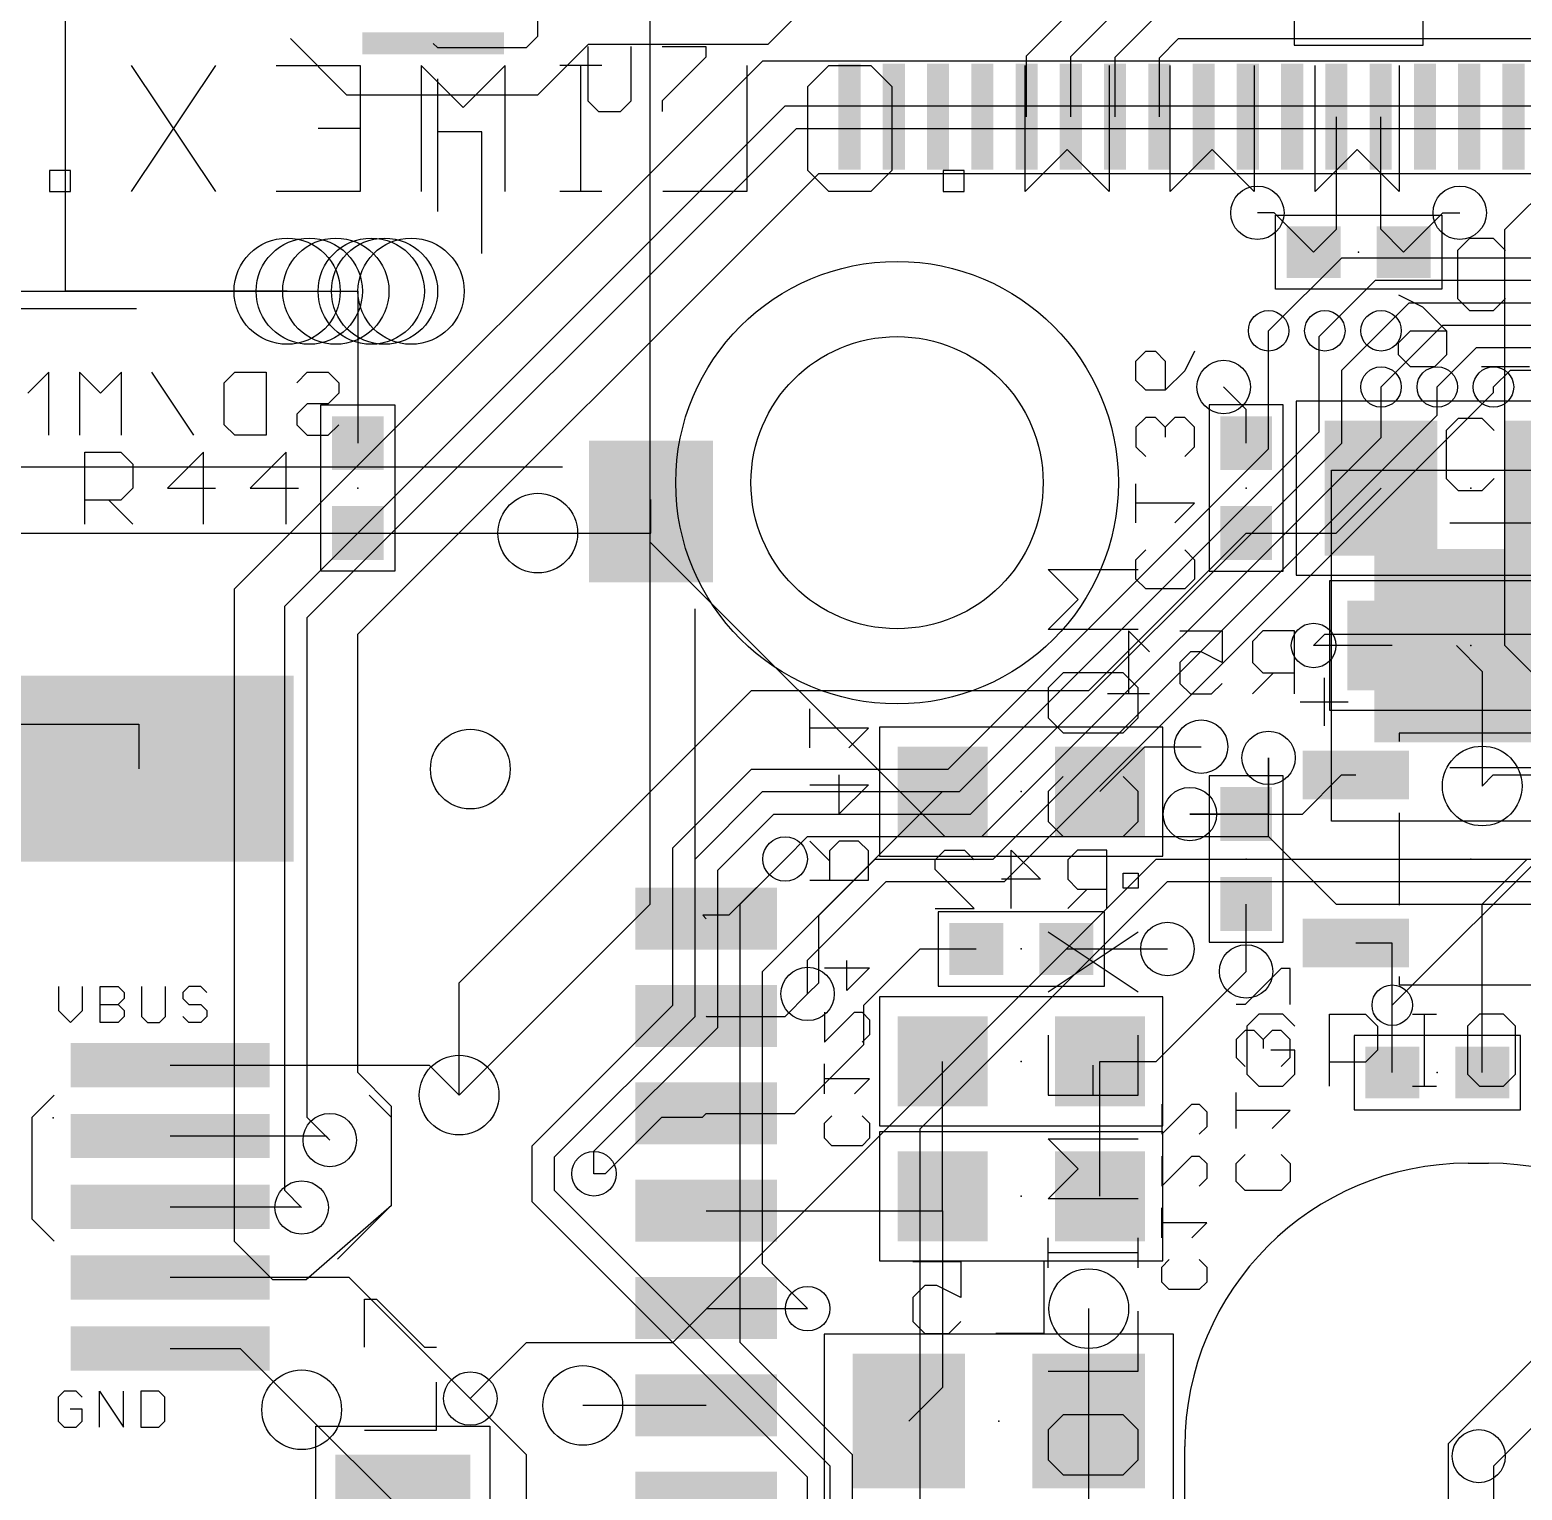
# Model space of a CAD drawing. Extents: x -61 to 136, y 23 to 123.
# Drawn here: x 36.93 to 53.79, y 47.73 to 64.23 of the extents above; entities that cross this region are included whole.
import ezdxf

# ---------------------------------------------------------------- set-up
doc = ezdxf.new("R2010")
doc.units = 0
for name, color, linetype in [('1', 14, 'CONTINUOUS'), ('13', 94, 'CONTINUOUS'), ('14', 94, 'CONTINUOUS'), ('16', 134, 'CONTINUOUS'), ('17', 94, 'CONTINUOUS'), ('18', 94, 'CONTINUOUS'), ('20', 251, 'CONTINUOUS'), ('21', 251, 'CONTINUOUS'), ('22', 54, 'CONTINUOUS'), ('23', 251, 'CONTINUOUS'), ('24', 54, 'CONTINUOUS'), ('25', 251, 'CONTINUOUS'), ('26', 54, 'CONTINUOUS'), ('3', 214, 'CONTINUOUS'), ('39', 14, 'CONTINUOUS'), ('40', 134, 'CONTINUOUS'), ('41', 14, 'CONTINUOUS'), ('42', 134, 'CONTINUOUS')]:
    doc.layers.add(name, color=color, linetype=linetype)

# ---------------------------------------------------------------- blocks, each defined once
blk = doc.blocks.new('RECT')
blk.add_solid([(-0.5, -0.5), (0.5, -0.5), (-0.5, 0.5), (0.5, 0.5)])
blk = doc.blocks.new('ROUNDP')
blk.add_circle((0, 0), 0.5)
blk = doc.blocks.new('ROUNDV')
blk.add_circle((0, 0), 0.5)

msp = doc.modelspace()

# ---------------------------------------------------------------- linework, layer by layer
at = {"layer": '1'}
for p, q in [((37.338, 61.28), (37.338, 75.88)), ((48.193, 63.941), (49.149, 64.897)), ((42.672, 64.1604), (42.672, 64.5922)), ((48.693, 63.933), (49.403, 64.643)), ((49.193, 63.925), (49.657, 64.389)), ((41.491, 64.08), (41.5376, 64.0334)), ((42.545, 64.0334), (42.672, 64.1604)), ((49.693, 63.917), (49.911, 64.135)), ((49.911, 64.135), (58.293, 64.135)), ((41.5376, 64.0334), (42.545, 64.0334)), ((48.193, 63.252), (48.193, 63.941)), ((48.693, 63.252), (48.693, 63.933)), ((49.193, 63.252), (49.193, 63.925)), ((49.693, 63.252), (49.693, 63.917)), ((51.693, 61.98), (51.693, 63.252)), ((52.193, 61.98), (52.193, 63.252)), ((50.9905, 62.1665), (50.8, 62.1665)), ((51.435, 61.722), (50.9905, 62.1665)), ((52.451, 61.722), (52.8955, 62.1665)), ((52.8955, 62.1665), (53.086, 62.1665)), ((51.435, 61.722), (51.693, 61.98)), ((52.451, 61.722), (52.193, 61.98)), ((33.991, 61.28), (37.338, 61.28)), ((39.841, 61.28), (37.338, 61.28)), ((39.841, 61.28), (40.64, 61.28)), ((40.64, 61.28), (40.64, 59.563)), ((50.927, 59.4995), (50.927, 60.833)), ((51.4985, 60.7695), (51.562, 60.833)), ((51.4985, 59.69), (51.4985, 60.7695)), ((51.7525, 60.3885), (52.197, 60.833)), ((51.7525, 59.563), (51.7525, 60.3885)), ((52.197, 59.6265), (52.197, 60.198)), ((52.832, 59.8805), (52.832, 60.198)), ((53.467, 60.1345), (53.467, 60.198)), ((47.9425, 54.61), (53.467, 60.1345)), ((47.8155, 54.864), (52.832, 59.8805)), ((47.4345, 55.626), (51.4985, 59.69)), ((47.5615, 55.372), (51.7525, 59.563)), ((47.6885, 55.118), (52.197, 59.6265)), ((47.3075, 55.88), (50.927, 59.4995)), ((36.322, 58.547), (40.64, 58.547)), ((40.64, 58.547), (42.672, 58.547)), ((53.0479, 57.277), (53.34, 56.9849)), ((53.34, 56.9849), (53.34, 55.6895)), ((33.914, 56.388), (38.164, 56.388)), ((38.164, 56.388), (38.164, 55.885)), ((44.196, 54.991), (45.085, 55.88)), ((45.085, 55.88), (47.3075, 55.88)), ((44.45, 54.864), (45.212, 55.626)), ((45.212, 55.626), (47.4345, 55.626)), ((52.324, 53.213), (54.61, 55.499)), ((44.704, 54.737), (45.339, 55.372)), ((45.339, 55.372), (47.5615, 55.372)), ((44.196, 53.213), (44.196, 54.991)), ((45.466, 54.864), (45.72, 55.118)), ((45.72, 55.118), (47.6885, 55.118)), ((44.45, 53.086), (44.45, 54.864)), ((44.958, 54.356), (45.466, 54.864)), ((45.212, 53.594), (46.482, 54.864)), ((46.482, 54.864), (47.8155, 54.864)), ((44.704, 52.959), (44.704, 54.737)), ((45.72, 53.721), (46.609, 54.61)), ((46.609, 54.61), (47.9425, 54.61)), ((44.958, 49.403), (44.958, 54.356)), ((45.72, 53.34), (45.72, 53.721)), ((45.212, 50.292), (45.212, 53.594)), ((42.6085, 51.6255), (44.196, 53.213)), ((42.8625, 51.4985), (44.45, 53.086)), ((43.307, 51.562), (44.704, 52.959)), ((38.52, 52.535), (40.894, 52.535)), ((40.894, 52.535), (41.445, 52.535)), ((41.445, 52.535), (41.783, 52.197)), ((38.52, 51.735), (40.2765, 51.735)), ((40.2765, 51.735), (40.3225, 51.689)), ((42.6085, 50.9905), (42.6085, 51.6255)), ((42.8625, 51.1175), (42.8625, 51.4985)), ((43.307, 51.308), (43.307, 51.562)), ((45.974, 48.006), (42.8625, 51.1175)), ((38.52, 50.935), (39.997, 50.935)), ((39.997, 50.935), (40.005, 50.927)), ((45.72, 47.879), (42.6085, 50.9905)), ((45.72, 49.784), (45.212, 50.292)), ((40.543, 50.135), (38.52, 50.135)), ((41.91, 48.768), (40.543, 50.135)), ((46.228, 48.133), (44.958, 49.403)), ((38.52, 49.335), (39.311, 49.335)), ((39.311, 49.335), (40.005, 48.641)), ((42.545, 48.133), (41.91, 48.768)), ((40.005, 48.641), (41.148, 47.498)), ((42.545, 47.117), (42.545, 48.133)), ((46.228, 47.244), (46.228, 48.133)), ((45.72, 45.847), (45.72, 47.879)), ((45.974, 46.355), (45.974, 48.006))]:
    msp.add_line(p, q, dxfattribs=at)
at = {"layer": '13'}
for p, q in [((43.942, 54.356), (43.942, 74.041)), ((41.783, 52.197), (43.942, 54.356))]:
    msp.add_line(p, q, dxfattribs=at)
at = {"layer": '14'}
for p, q in [((43.942, 58.4454), (43.942, 77.343)), ((53.594, 61.976), (54.61, 62.992)), ((53.594, 57.277), (53.594, 61.976)), ((47.2694, 55.118), (43.942, 58.4454)), ((57.023, 53.848), (53.594, 57.277)), ((50.927, 55.499), (50.927, 56.007)), ((50.927, 55.372), (50.927, 55.499)), ((50.927, 55.372), (50.038, 55.372)), ((50.927, 55.118), (50.927, 55.372)), ((47.2694, 55.118), (50.927, 55.118)), ((50.927, 55.118), (51.689, 54.356)), ((51.689, 54.356), (54.991, 54.356)), ((52.959, 48.26), (58.547, 53.848)), ((58.293, 52.832), (53.467, 48.006)), ((52.959, 28.067), (52.959, 48.26)), ((53.467, 48.006), (53.467, 28.067))]:
    msp.add_line(p, q, dxfattribs=at)
at = {"layer": '16'}
for p, q in [((39.8145, 57.7215), (45.466, 63.373)), ((45.466, 63.373), (54.483, 63.373)), ((40.0685, 57.5945), (45.593, 63.119)), ((45.593, 63.119), (54.61, 63.119)), ((50.927, 60.833), (51.7525, 61.6585)), ((51.7525, 61.6585), (54.6735, 61.6585)), ((51.562, 60.833), (52.1335, 61.4045)), ((52.1335, 61.4045), (54.8005, 61.4045)), ((33.991, 61.28), (39.841, 61.28)), ((52.197, 60.833), (52.5145, 61.1505)), ((52.5145, 61.1505), (54.9275, 61.1505)), ((52.197, 60.198), (52.8955, 60.8965)), ((52.8955, 60.8965), (55.0545, 60.8965)), ((52.832, 60.198), (53.2765, 60.6425)), ((53.2765, 60.6425), (55.1815, 60.6425)), ((53.467, 60.198), (53.6575, 60.3885)), ((53.6575, 60.3885), (55.3085, 60.3885)), ((50.673, 59.944), (50.419, 60.198)), ((50.673, 59.563), (50.673, 59.944)), ((51.689, 58.547), (52.197, 59.055)), ((43.95, 58.7905), (43.95, 58.928)), ((43.95, 58.547), (43.95, 58.7905)), ((42.672, 58.547), (43.95, 58.547)), ((48.895, 56.769), (50.673, 58.547)), ((50.673, 58.547), (51.689, 58.547)), ((39.8145, 51.1175), (39.8145, 57.7215)), ((40.0685, 51.943), (40.0685, 57.5945)), ((52.324, 57.277), (51.435, 57.277)), ((41.783, 53.467), (45.085, 56.769)), ((45.085, 56.769), (48.895, 56.769)), ((49.022, 55.626), (49.53, 56.134)), ((49.53, 56.134), (50.165, 56.134)), ((50.927, 56.007), (50.927, 55.372)), ((51.308, 55.372), (51.75, 55.814)), ((51.75, 55.814), (51.9129, 55.814)), ((53.34, 55.6895), (53.4645, 55.814)), ((53.4645, 55.814), (54.102, 55.814)), ((45.847, 54.229), (47.244, 55.626)), ((50.038, 55.372), (50.673, 55.372)), ((50.673, 55.372), (51.308, 55.372)), ((50.673, 55.372), (50.927, 55.372)), ((45.466, 54.864), (44.831, 54.229)), ((53.34, 54.356), (53.848, 54.864)), ((50.673, 53.594), (50.673, 54.356)), ((53.34, 52.451), (53.34, 54.356)), ((44.831, 54.229), (44.5365, 54.229)), ((44.5365, 54.229), (44.575, 54.1905)), ((45.847, 53.467), (45.847, 54.229)), ((46.355, 53.213), (46.99, 53.848)), ((46.99, 53.848), (47.625, 53.848)), ((48.641, 53.848), (49.784, 53.848)), ((52.324, 53.914), (51.9129, 53.914)), ((52.324, 53.213), (52.324, 53.914)), ((41.783, 52.197), (41.783, 53.467)), ((45.72, 53.34), (45.847, 53.467)), ((49.657, 52.578), (50.673, 53.594)), ((45.466, 53.086), (45.72, 53.34)), ((46.355, 52.7685), (46.355, 53.213)), ((52.324, 52.451), (52.324, 53.213)), ((44.575, 53.0905), (44.5795, 53.086)), ((44.5795, 53.086), (45.466, 53.086)), ((45.577, 51.9905), (46.355, 52.7685)), ((47.244, 51.054), (47.244, 52.578)), ((49.022, 51.054), (49.022, 52.578)), ((49.022, 52.578), (49.657, 52.578)), ((40.3225, 51.689), (40.0685, 51.943)), ((44.069, 51.943), (43.434, 51.308)), ((44.5275, 51.943), (44.069, 51.943)), ((44.575, 51.9905), (44.5275, 51.943)), ((44.575, 51.9905), (45.577, 51.9905)), ((43.434, 51.308), (43.307, 51.308)), ((40.005, 50.927), (39.8145, 51.1175)), ((47.244, 50.8905), (47.244, 51.054)), ((44.575, 50.8905), (47.244, 50.8905)), ((47.244, 50.8905), (47.244, 48.895)), ((44.575, 49.7905), (44.5815, 49.784)), ((44.5815, 49.784), (45.72, 49.784)), ((48.895, 48.514), (48.895, 49.784)), ((47.244, 48.895), (46.863, 48.514)), ((44.575, 48.6905), (43.18, 48.6905)), ((48.895, 46.736), (48.895, 48.514))]:
    msp.add_line(p, q, dxfattribs=at)
at = {"layer": '20'}
for p, q in [((53.18, 51.427), (53.41, 51.427)), ((49.98, 43.307), (49.98, 48.227))]:
    msp.add_line(p, q, dxfattribs=at)
for centre, radius in [((46.73, 59.117), 1.65), ((53.3, 48.117), 0.3)]:
    msp.add_circle(centre, radius, dxfattribs=at)
for centre, start, end in [((53.18, 48.227), 90, 180), ((53.41, 48.227), 0, 90)]:
    msp.add_arc(centre, 3.2, start, end, dxfattribs=at)
at = {"layer": '21'}
for p, q in [((41.541, 63.68), (41.541, 63.08)), ((41.541, 63.08), (41.541, 62.18)), ((42.041, 63.08), (41.541, 63.08)), ((42.041, 61.705), (42.041, 63.08)), ((38.141, 61.08), (35.991, 61.08)), ((56.247, 58.66), (52.973, 58.66)), ((56.247, 55.894), (52.973, 55.894)), ((37.2598, 53.4245), (37.2598, 53.1534)), ((37.531, 53.1534), (37.531, 53.4245)), ((37.7276, 53.0178), (37.7276, 53.4245)), ((37.7276, 53.4245), (37.9309, 53.4245)), ((37.9309, 53.4245), (37.9987, 53.3568)), ((37.9987, 53.289), (37.9309, 53.2212)), ((37.9987, 53.3568), (37.9987, 53.289)), ((38.1953, 53.4245), (38.1953, 53.0856)), ((38.4665, 53.0856), (38.4665, 53.4245)), ((38.7309, 53.4245), (38.6631, 53.3568)), ((38.6631, 53.3568), (38.6631, 53.289)), ((38.6631, 53.289), (38.7309, 53.2212)), ((38.8665, 53.4245), (38.7309, 53.4245)), ((38.9342, 53.3568), (38.8665, 53.4245)), ((37.2598, 53.1534), (37.3954, 53.0178)), ((37.3954, 53.0178), (37.531, 53.1534)), ((37.7276, 53.2212), (37.9309, 53.2212)), ((37.9309, 53.2212), (37.9987, 53.1534)), ((37.9987, 53.1534), (37.9987, 53.0856)), ((38.7309, 53.2212), (38.8665, 53.2212)), ((38.8665, 53.2212), (38.9342, 53.1534)), ((38.9342, 53.1534), (38.9342, 53.0856)), ((37.9309, 53.0178), (37.7276, 53.0178)), ((37.9987, 53.0856), (37.9309, 53.0178)), ((38.1953, 53.0856), (38.2631, 53.0178)), ((38.2631, 53.0178), (38.3987, 53.0178)), ((38.3987, 53.0178), (38.4665, 53.0856)), ((38.7309, 53.0178), (38.6631, 53.0856)), ((38.8665, 53.0178), (38.7309, 53.0178)), ((38.9342, 53.0856), (38.8665, 53.0178)), ((37.3213, 48.8525), (37.2535, 48.7848)), ((37.2535, 48.7848), (37.2535, 48.5136)), ((37.4569, 48.8525), (37.3213, 48.8525)), ((37.5247, 48.7848), (37.4569, 48.8525)), ((37.7213, 48.4458), (37.7213, 48.8525)), ((37.7213, 48.8525), (37.9924, 48.4458)), ((37.9924, 48.4458), (37.9924, 48.8525)), ((38.189, 48.8525), (38.189, 48.4458)), ((38.3924, 48.8525), (38.189, 48.8525)), ((38.4602, 48.7848), (38.3924, 48.8525)), ((38.4602, 48.5136), (38.4602, 48.7848)), ((37.5247, 48.6492), (37.3891, 48.6492)), ((37.5247, 48.5136), (37.5247, 48.6492)), ((37.2535, 48.5136), (37.3213, 48.4458)), ((37.3213, 48.4458), (37.4569, 48.4458)), ((37.4569, 48.4458), (37.5247, 48.5136)), ((38.189, 48.4458), (38.3924, 48.4458)), ((38.3924, 48.4458), (38.4602, 48.5136))]:
    msp.add_line(p, q, dxfattribs=at)
at = {"layer": '22'}
for p, q in [((42.95, 59.2905), (35.75, 59.2905)), ((44.45, 54.7905), (44.45, 57.6905)), ((54.0234, 56.2864), (52.4026, 56.2864)), ((52.4026, 56.2864), (52.4026, 56.1916)), ((52.4026, 55.3864), (52.4026, 54.3416)), ((52.4026, 53.5364), (52.4026, 53.4416)), ((52.4026, 53.4416), (54.0234, 53.4416))]:
    msp.add_line(p, q, dxfattribs=at)
at = {"layer": '23'}
for p in [(51.943, 61.722), (40.64, 59.055)]:
    msp.add_point(p, dxfattribs=at)
at = {"layer": '24'}
for p in [(50.673, 59.055), (53.213, 59.055), (53.213, 57.277), (48.133, 55.626), (50.673, 54.864), (53.213, 54.864), (48.133, 53.848), (48.133, 52.578), (52.832, 52.451), (37.2, 51.9405), (48.133, 51.054), (47.879, 48.514)]:
    msp.add_point(p, dxfattribs=at)
at = {"layer": '25'}
for p, q in [((43.236, 64.0467), (43.236, 63.4324)), ((43.7275, 63.4324), (43.7275, 64.0467)), ((44.0779, 64.0467), (44.5694, 64.0467)), ((44.5694, 63.9239), (44.0779, 63.4324)), ((44.5694, 64.0467), (44.5694, 63.9239)), ((43.236, 63.4324), (43.3588, 63.3095)), ((43.6046, 63.3095), (43.7275, 63.4324)), ((44.0779, 63.4324), (44.0779, 63.3095)), ((43.3588, 63.3095), (43.6046, 63.3095)), ((53.1962, 61.8751), (53.0606, 61.7395)), ((53.4673, 61.8751), (53.1962, 61.8751)), ((53.6029, 61.7395), (53.4673, 61.8751)), ((53.0606, 61.7395), (53.0606, 61.1972)), ((53.0606, 61.1972), (53.1962, 61.0616)), ((53.4673, 61.0616), (53.6029, 61.1972)), ((53.1962, 61.0616), (53.4673, 61.0616)), ((53.0692, 59.8431), (52.9336, 59.7075)), ((53.3403, 59.8431), (53.0692, 59.8431)), ((53.4759, 59.7075), (53.3403, 59.8431)), ((52.9336, 59.7075), (52.9336, 59.1652)), ((37.554, 58.6486), (37.554, 59.4621)), ((37.554, 59.4621), (37.9608, 59.4621)), ((37.9608, 59.4621), (38.0964, 59.3265)), ((38.8963, 59.4621), (38.4896, 59.0553)), ((38.8963, 58.6486), (38.8963, 59.4621)), ((39.8318, 59.4621), (39.4251, 59.0553)), ((39.8318, 58.6486), (39.8318, 59.4621)), ((38.0964, 59.3265), (38.0964, 59.0553)), ((52.9336, 59.1652), (53.0692, 59.0296)), ((53.3403, 59.0296), (53.4759, 59.1652)), ((38.0964, 59.0553), (37.9608, 58.9198)), ((38.4896, 59.0553), (39.0319, 59.0553)), ((39.4251, 59.0553), (39.9674, 59.0553)), ((53.0692, 59.0296), (53.3403, 59.0296)), ((37.9608, 58.9198), (37.554, 58.9198)), ((37.8252, 58.9198), (38.0964, 58.6486)), ((48.7759, 57.7969), (48.4369, 58.1359)), ((48.4369, 58.1359), (49.4538, 58.1359)), ((48.4369, 57.458), (48.7759, 57.7969)), ((49.4538, 57.458), (48.4369, 57.458)), ((48.6064, 56.9665), (48.4369, 56.797)), ((49.2843, 56.9665), (48.6064, 56.9665)), ((49.4538, 56.797), (49.2843, 56.9665)), ((51.5538, 56.9135), (51.5538, 56.3712)), ((48.4369, 56.797), (48.4369, 56.458)), ((49.4538, 56.458), (49.4538, 56.797)), ((51.2826, 56.6423), (51.8249, 56.6423)), ((48.4369, 56.458), (48.6064, 56.2886)), ((49.2843, 56.2886), (49.4538, 56.458)), ((48.6064, 56.2886), (49.2843, 56.2886)), ((48.6064, 55.7971), (48.4369, 55.6276)), ((49.4538, 55.6276), (49.2843, 55.7971)), ((48.4369, 55.6276), (48.4369, 55.2886)), ((49.4538, 55.2886), (49.4538, 55.6276)), ((48.4369, 55.2886), (48.6064, 55.1192)), ((49.2843, 55.1192), (49.4538, 55.2886)), ((48.6064, 55.1192), (49.2843, 55.1192)), ((49.2843, 54.5345), (49.2843, 54.7039)), ((49.2843, 54.7039), (49.4538, 54.7039)), ((49.4538, 54.7039), (49.4538, 54.5345)), ((49.4538, 54.5345), (49.2843, 54.5345)), ((48.4369, 53.3651), (49.4538, 54.043)), ((48.4369, 54.043), (49.4538, 53.3651)), ((50.8159, 53.1121), (50.6803, 52.9765)), ((51.0871, 53.1121), (50.8159, 53.1121)), ((51.2227, 52.9765), (51.0871, 53.1121)), ((51.6158, 52.2986), (51.6158, 53.1121)), ((51.6158, 53.1121), (52.0226, 53.1121)), ((52.0226, 53.1121), (52.1582, 52.9765)), ((52.5514, 53.1121), (52.8225, 53.1121)), ((52.6869, 52.2986), (52.6869, 53.1121)), ((53.3106, 53.1121), (53.175, 52.9765)), ((53.5818, 53.1121), (53.3106, 53.1121)), ((53.7174, 52.9765), (53.5818, 53.1121)), ((50.6803, 52.9765), (50.6803, 52.4342)), ((52.1582, 52.9765), (52.1582, 52.7053)), ((53.175, 52.9765), (53.175, 52.4342)), ((53.7174, 52.4342), (53.7174, 52.9765)), ((48.4369, 52.8736), (48.4369, 52.1957)), ((49.4538, 52.1957), (49.4538, 52.8736)), ((51.2227, 52.7053), (50.9515, 52.7053)), ((51.2227, 52.4342), (51.2227, 52.7053)), ((52.1582, 52.7053), (52.0226, 52.5698)), ((48.9454, 52.1957), (48.9454, 52.5346)), ((50.6803, 52.4342), (50.8159, 52.2986)), ((51.0871, 52.2986), (51.2227, 52.4342)), ((52.0226, 52.5698), (51.6158, 52.5698)), ((53.175, 52.4342), (53.3106, 52.2986)), ((53.5818, 52.2986), (53.7174, 52.4342)), ((50.8159, 52.2986), (51.0871, 52.2986)), ((52.5514, 52.2986), (52.8225, 52.2986)), ((53.3106, 52.2986), (53.5818, 52.2986)), ((48.4369, 52.1957), (49.4538, 52.1957)), ((48.7759, 51.3652), (48.4369, 51.7042)), ((48.4369, 51.7042), (49.4538, 51.7042)), ((48.4369, 51.0263), (48.7759, 51.3652)), ((49.4538, 51.0263), (48.4369, 51.0263)), ((48.4369, 50.2467), (48.4369, 50.5856)), ((49.4538, 50.2467), (49.4538, 50.5856)), ((49.4538, 50.4162), (48.4369, 50.4162)), ((40.7155, 49.3479), (40.7155, 49.8902)), ((40.7155, 49.8902), (40.8511, 49.8902)), ((40.8511, 49.8902), (41.3934, 49.3479)), ((49.4538, 49.0773), (49.4538, 49.7552)), ((41.3934, 49.3479), (41.529, 49.3479)), ((48.4369, 49.0773), (49.4538, 49.0773)), ((41.529, 48.4124), (41.529, 48.9547)), ((48.6064, 48.5858), (48.4369, 48.4163)), ((49.2843, 48.5858), (48.6064, 48.5858)), ((49.4538, 48.4163), (49.2843, 48.5858)), ((40.7155, 48.4124), (41.529, 48.4124)), ((48.4369, 48.4163), (48.4369, 48.0774)), ((49.4538, 48.0774), (49.4538, 48.4163)), ((48.4369, 48.0774), (48.6064, 47.9079)), ((49.2843, 47.9079), (49.4538, 48.0774)), ((48.6064, 47.9079), (49.2843, 47.9079))]:
    msp.add_line(p, q, dxfattribs=at)
at = {"layer": '26'}
for p, q in [((39.0301, 63.8314), (38.081, 62.4078)), ((38.081, 63.8314), (39.0301, 62.4078)), ((39.7182, 63.8314), (40.6672, 63.8314)), ((40.6672, 63.8314), (40.6672, 62.4078)), ((41.8299, 63.3569), (41.3553, 63.8314)), ((41.3553, 63.8314), (41.3553, 62.4078)), ((42.3044, 63.8314), (41.8299, 63.3569)), ((42.3044, 62.4078), (42.3044, 63.8314)), ((43.3958, 63.8314), (42.9213, 63.8314)), ((43.1586, 62.4078), (43.1586, 63.8314)), ((45.033, 63.8314), (45.033, 62.4078)), ((45.7211, 63.5941), (45.9583, 63.8314)), ((45.9583, 63.8314), (46.4329, 63.8314)), ((46.4329, 63.8314), (46.6702, 63.5941)), ((48.1768, 62.4078), (48.1768, 63.8314)), ((49.1259, 63.8314), (49.1259, 62.4078)), ((49.814, 62.4078), (49.814, 63.8314)), ((50.763, 63.8314), (50.763, 62.4078)), ((51.4511, 62.4078), (51.4511, 63.8314)), ((52.4002, 63.8314), (52.4002, 62.4078)), ((45.7211, 62.6451), (45.7211, 63.5941)), ((46.6702, 63.5941), (46.6702, 62.6451)), ((40.6672, 63.1196), (40.1927, 63.1196)), ((48.6514, 62.8823), (48.1768, 62.4078)), ((49.1259, 62.4078), (48.6514, 62.8823)), ((50.2885, 62.8823), (49.814, 62.4078)), ((50.763, 62.4078), (50.2885, 62.8823)), ((51.9257, 62.8823), (51.4511, 62.4078)), ((52.4002, 62.4078), (51.9257, 62.8823)), ((37.3929, 62.6451), (37.1557, 62.6451)), ((37.1557, 62.6451), (37.1557, 62.4078)), ((37.3929, 62.4078), (37.3929, 62.6451)), ((45.9583, 62.4078), (45.7211, 62.6451)), ((46.6702, 62.6451), (46.4329, 62.4078)), ((47.4887, 62.6451), (47.2515, 62.6451)), ((47.2515, 62.6451), (47.2515, 62.4078)), ((47.4887, 62.4078), (47.4887, 62.6451)), ((37.1557, 62.4078), (37.3929, 62.4078)), ((40.6672, 62.4078), (39.7182, 62.4078)), ((43.3958, 62.4078), (42.9213, 62.4078)), ((45.033, 62.4078), (44.0839, 62.4078)), ((46.4329, 62.4078), (45.9583, 62.4078)), ((47.2515, 62.4078), (47.4887, 62.4078)), ((52.3956, 61.2401), (52.6667, 61.1045)), ((52.6667, 61.1045), (52.9379, 60.8333)), ((52.3956, 60.6978), (52.5311, 60.8333)), ((52.3956, 60.5622), (52.3956, 60.6978)), ((52.5311, 60.8333), (52.9379, 60.8333)), ((52.9379, 60.8333), (52.9379, 60.5622)), ((49.4284, 60.4913), (49.5386, 60.6014)), ((49.5386, 60.6014), (49.6487, 60.6014)), ((49.6487, 60.6014), (49.7589, 60.4913)), ((50.0894, 60.6014), (49.9792, 60.3811)), ((52.5311, 60.4266), (52.3956, 60.5622)), ((52.9379, 60.5622), (52.8023, 60.4266)), ((37.1498, 60.3637), (36.9125, 60.1264)), ((37.1498, 59.6519), (37.1498, 60.3637)), ((37.7311, 60.1264), (37.4938, 60.3637)), ((37.4938, 60.3637), (37.4938, 59.6519)), ((37.9684, 60.3637), (37.7311, 60.1264)), ((37.9684, 59.6519), (37.9684, 60.3637)), ((38.7869, 59.6519), (38.3124, 60.3637)), ((39.131, 60.2451), (39.2496, 60.3637)), ((39.2496, 60.3637), (39.6055, 60.3637)), ((39.6055, 60.3637), (39.6055, 59.6519)), ((39.9496, 60.2451), (40.0682, 60.3637)), ((40.0682, 60.3637), (40.3055, 60.3637)), ((40.3055, 60.3637), (40.4241, 60.2451)), ((49.4284, 60.2709), (49.4284, 60.4913)), ((49.7589, 60.4913), (49.7589, 60.1608)), ((49.9792, 60.3811), (49.7589, 60.1608)), ((52.8023, 60.4266), (52.5311, 60.4266)), ((53.8734, 60.4266), (53.3311, 60.4266)), ((39.131, 59.7705), (39.131, 60.2451)), ((40.4241, 60.2451), (40.4241, 60.1264)), ((49.5386, 60.1608), (49.4284, 60.2709)), ((40.0682, 60.0078), (39.9496, 59.8892)), ((40.3055, 60.0078), (40.0682, 60.0078)), ((40.4241, 60.1264), (40.3055, 60.0078)), ((49.7589, 60.1608), (49.5386, 60.1608)), ((39.9496, 59.8892), (39.9496, 59.7705)), ((49.5386, 59.853), (49.4284, 59.7429)), ((49.6487, 59.853), (49.5386, 59.853)), ((49.7589, 59.7429), (49.6487, 59.853)), ((49.869, 59.853), (49.7589, 59.7429)), ((49.9792, 59.853), (49.869, 59.853)), ((50.0894, 59.7429), (49.9792, 59.853)), ((39.2496, 59.6519), (39.131, 59.7705)), ((39.9496, 59.7705), (40.0682, 59.6519)), ((40.3055, 59.6519), (40.4241, 59.7705)), ((49.4284, 59.7429), (49.4284, 59.5225)), ((49.7589, 59.7429), (49.7589, 59.6327)), ((50.0894, 59.5225), (50.0894, 59.7429)), ((39.6055, 59.6519), (39.2496, 59.6519)), ((40.0682, 59.6519), (40.3055, 59.6519)), ((49.4284, 59.5225), (49.5386, 59.4124)), ((49.9792, 59.4124), (50.0894, 59.5225)), ((49.4284, 58.664), (49.4284, 59.1046)), ((50.0894, 58.8843), (49.4284, 58.8843)), ((49.869, 58.664), (50.0894, 58.8843)), ((49.4284, 58.246), (49.5386, 58.3562)), ((49.9792, 58.3562), (50.0894, 58.246)), ((49.4284, 58.0257), (49.4284, 58.246)), ((50.0894, 58.246), (50.0894, 58.0257)), ((49.5386, 57.9155), (49.4284, 58.0257)), ((50.0894, 58.0257), (49.9792, 57.9155)), ((49.9792, 57.9155), (49.5386, 57.9155)), ((49.5819, 57.2054), (49.3447, 57.4427)), ((49.3447, 57.4427), (49.3447, 56.7309)), ((49.926, 57.4427), (50.4005, 57.4427)), ((50.4005, 57.4427), (50.4005, 57.0868)), ((50.8632, 57.4427), (50.7446, 57.3241)), ((50.7446, 57.3241), (50.7446, 57.0868)), ((51.2191, 57.4427), (50.8632, 57.4427)), ((51.2191, 56.7309), (51.2191, 57.4427)), ((50.0446, 57.2054), (49.926, 57.0868)), ((50.1633, 57.2054), (50.0446, 57.2054)), ((50.4005, 57.0868), (50.1633, 57.2054)), ((49.926, 57.0868), (49.926, 56.8495)), ((50.7446, 57.0868), (50.8632, 56.9682)), ((49.926, 56.8495), (50.0446, 56.7309)), ((50.2819, 56.7309), (50.4005, 56.8495)), ((50.9818, 56.9682), (50.7446, 56.7309)), ((50.8632, 56.9682), (51.2191, 56.9682)), ((49.5819, 56.7309), (49.1074, 56.7309)), ((50.0446, 56.7309), (50.2819, 56.7309)), ((45.7454, 56.1222), (45.7454, 56.5628)), ((46.4064, 56.3425), (45.7454, 56.3425)), ((46.186, 56.1222), (46.4064, 56.3425)), ((46.0759, 55.3738), (46.0759, 55.8144)), ((45.7454, 55.7043), (46.4064, 55.7043)), ((46.4064, 55.7043), (46.0759, 55.3738)), ((45.9657, 54.8457), (45.7454, 55.066)), ((46.0759, 55.066), (45.9657, 54.9558)), ((45.9657, 54.9558), (45.9657, 54.6254)), ((46.2962, 55.066), (46.0759, 55.066)), ((46.4064, 54.9558), (46.2962, 55.066)), ((46.4064, 54.6254), (46.4064, 54.9558)), ((47.1607, 54.856), (47.2709, 54.9662)), ((47.2709, 54.9662), (47.4912, 54.9662)), ((47.4912, 54.9662), (47.6014, 54.856)), ((48.0193, 54.3052), (48.0193, 54.9662)), ((48.0193, 54.9662), (48.3498, 54.6357)), ((48.7677, 54.9662), (48.6576, 54.856)), ((49.0982, 54.9662), (48.7677, 54.9662)), ((49.0982, 54.3052), (49.0982, 54.9662)), ((47.1607, 54.7458), (47.1607, 54.856)), ((48.6576, 54.856), (48.6576, 54.6357)), ((45.7454, 54.6254), (46.4064, 54.6254)), ((47.6014, 54.3052), (47.1607, 54.7458)), ((48.3498, 54.6357), (47.9091, 54.6357)), ((48.6576, 54.6357), (48.7677, 54.5255)), ((48.8779, 54.5255), (48.6576, 54.3052)), ((48.7677, 54.5255), (49.0982, 54.5255)), ((47.1607, 54.3052), (47.6014, 54.3052)), ((45.9105, 53.6338), (46.4189, 53.6338)), ((46.1647, 53.3796), (46.1647, 53.7185)), ((46.4189, 53.6338), (46.1647, 53.3796)), ((51.0671, 53.6293), (50.6604, 53.2226)), ((51.1688, 53.6293), (51.0671, 53.6293)), ((51.1688, 53.2226), (51.1688, 53.6293)), ((45.9105, 53.1339), (45.9105, 52.7949)), ((45.9105, 52.7949), (46.2495, 53.1339)), ((46.2495, 53.1339), (46.3342, 53.1339)), ((46.3342, 53.1339), (46.4189, 53.0491)), ((50.6604, 53.2226), (50.5587, 53.2226)), ((46.4189, 53.0491), (46.4189, 52.8796)), ((46.4189, 52.8796), (46.3342, 52.7949)), ((50.6604, 52.9277), (50.5587, 52.826)), ((50.5587, 52.826), (50.5587, 52.6226)), ((50.7621, 52.9277), (50.6604, 52.9277)), ((50.8638, 52.826), (50.7621, 52.9277)), ((50.9654, 52.9277), (50.8638, 52.826)), ((50.8638, 52.826), (50.8638, 52.7243)), ((51.0671, 52.9277), (50.9654, 52.9277)), ((51.1688, 52.826), (51.0671, 52.9277)), ((51.1688, 52.6226), (51.1688, 52.826)), ((50.5587, 52.6226), (50.6604, 52.5209)), ((51.0671, 52.5209), (51.1688, 52.6226)), ((45.9105, 52.2102), (45.9105, 52.5492)), ((46.4189, 52.3797), (45.9105, 52.3797)), ((46.2495, 52.2102), (46.4189, 52.3797)), ((49.7205, 52.0929), (49.7205, 51.754)), ((49.7205, 51.754), (50.0595, 52.0929)), ((50.0595, 52.0929), (50.1442, 52.0929)), ((50.1442, 52.0929), (50.2289, 52.0082)), ((50.5587, 51.8193), (50.5587, 52.226)), ((45.9105, 51.8797), (45.9952, 51.9645)), ((46.3342, 51.9645), (46.4189, 51.8797)), ((50.2289, 52.0082), (50.2289, 51.8387)), ((51.1688, 52.0227), (50.5587, 52.0227)), ((50.9654, 51.8193), (51.1688, 52.0227)), ((45.9105, 51.7102), (45.9105, 51.8797)), ((46.4189, 51.8797), (46.4189, 51.7102)), ((50.2289, 51.8387), (50.1442, 51.754)), ((45.9952, 51.6255), (45.9105, 51.7102)), ((46.3342, 51.6255), (45.9952, 51.6255)), ((46.4189, 51.7102), (46.3342, 51.6255)), ((49.7205, 51.5083), (49.7205, 51.1693)), ((49.7205, 51.1693), (50.0595, 51.5083)), ((50.0595, 51.5083), (50.1442, 51.5083)), ((50.1442, 51.5083), (50.2289, 51.4235)), ((50.2289, 51.4235), (50.2289, 51.254)), ((50.5587, 51.4227), (50.6604, 51.5244)), ((50.5587, 51.2193), (50.5587, 51.4227)), ((51.0671, 51.5244), (51.1688, 51.4227)), ((51.1688, 51.4227), (51.1688, 51.2193)), ((50.2289, 51.254), (50.1442, 51.1693)), ((50.6604, 51.1176), (50.5587, 51.2193)), ((51.0671, 51.1176), (50.6604, 51.1176)), ((51.1688, 51.2193), (51.0671, 51.1176)), ((49.7205, 50.5846), (49.7205, 50.9236)), ((50.2289, 50.7541), (49.7205, 50.7541)), ((50.0595, 50.5846), (50.2289, 50.7541)), ((46.9092, 50.3181), (47.4515, 50.3181)), ((47.4515, 50.3181), (47.4515, 49.9113)), ((48.387, 50.3181), (48.387, 49.5046)), ((49.7205, 50.2541), (49.8052, 50.3389)), ((49.7205, 50.0846), (49.7205, 50.2541)), ((50.1442, 50.3389), (50.2289, 50.2541)), ((50.2289, 50.2541), (50.2289, 50.0846)), ((49.8052, 49.9999), (49.7205, 50.0846)), ((50.2289, 50.0846), (50.1442, 49.9999)), ((47.0447, 50.0469), (46.9092, 49.9113)), ((46.9092, 49.9113), (46.9092, 49.6402)), ((47.1803, 50.0469), (47.0447, 50.0469)), ((47.4515, 49.9113), (47.1803, 50.0469)), ((50.1442, 49.9999), (49.8052, 49.9999)), ((46.9092, 49.6402), (47.0447, 49.5046)), ((47.3159, 49.5046), (47.4515, 49.6402)), ((47.0447, 49.5046), (47.3159, 49.5046)), ((48.387, 49.5046), (47.8447, 49.5046))]:
    msp.add_line(p, q, dxfattribs=at)
at = {"layer": '3'}
for p, q in [((51.435, 57.277), (51.562, 57.404)), ((51.562, 57.404), (58.166, 57.404)), ((44.196, 49.403), (49.657, 54.864)), ((49.657, 54.864), (70.612, 54.864)), ((46.99, 51.816), (49.784, 54.61)), ((49.784, 54.61), (70.739, 54.61)), ((46.99, 44.704), (46.99, 51.816)), ((41.91, 48.768), (42.545, 49.403)), ((42.545, 49.403), (44.196, 49.403))]:
    msp.add_line(p, q, dxfattribs=at)
at = {"layer": '39'}
for p, q in [((51.0032, 62.1411), (52.8828, 62.1411)), ((51.0032, 61.3029), (51.0032, 62.1411)), ((52.8828, 62.1411), (52.8828, 61.3029)), ((52.8828, 61.3029), (51.0032, 61.3029)), ((40.2209, 58.1152), (40.2209, 59.9948)), ((40.2209, 59.9948), (41.0591, 59.9948)), ((41.0591, 59.9948), (41.0591, 58.1152)), ((51.637, 59.26), (57.583, 59.26)), ((51.637, 55.294), (51.637, 59.26)), ((41.0591, 58.1152), (40.2209, 58.1152)), ((57.583, 55.294), (51.637, 55.294)), ((40.165, 44.509), (40.165, 48.455)), ((40.165, 48.455), (42.131, 48.455)), ((42.131, 48.455), (42.131, 44.509))]:
    msp.add_line(p, q, dxfattribs=at)
msp.add_circle((46.73, 59.117), 2.5, dxfattribs=at)
at = {"layer": '40'}
for p, q in [((51.214, 67.259), (51.214, 64.059)), ((52.672, 64.059), (52.672, 67.259)), ((51.214, 64.059), (52.672, 64.059)), ((55.186, 60.038), (51.24, 60.038)), ((51.24, 60.038), (51.24, 58.072)), ((51.0921, 59.9948), (50.2539, 59.9948)), ((50.2539, 59.9948), (50.2539, 58.1152)), ((51.0921, 58.1152), (51.0921, 59.9948)), ((50.2539, 58.1152), (51.0921, 58.1152)), ((51.24, 58.072), (55.186, 58.072)), ((54.813, 58.006), (51.613, 58.006)), ((51.613, 58.006), (51.613, 56.548)), ((51.613, 56.548), (54.813, 56.548)), ((49.733, 56.355), (46.533, 56.355)), ((46.533, 56.355), (46.533, 54.897)), ((49.733, 54.897), (49.733, 56.355)), ((50.2539, 55.8038), (50.2539, 53.9242)), ((51.0921, 55.8038), (50.2539, 55.8038)), ((51.0921, 53.9242), (51.0921, 55.8038)), ((46.533, 54.897), (49.733, 54.897)), ((49.0728, 54.2671), (47.1932, 54.2671)), ((47.1932, 54.2671), (47.1932, 53.4289)), ((49.0728, 53.4289), (49.0728, 54.2671)), ((50.2539, 53.9242), (51.0921, 53.9242)), ((49.733, 53.307), (46.533, 53.307)), ((46.533, 53.307), (46.533, 51.849)), ((47.1932, 53.4289), (49.0728, 53.4289)), ((49.733, 51.849), (49.733, 53.307)), ((53.7718, 52.8701), (51.8922, 52.8701)), ((51.8922, 52.8701), (51.8922, 52.0319)), ((53.7718, 52.0319), (53.7718, 52.8701)), ((51.8922, 52.0319), (53.7718, 52.0319)), ((46.533, 51.849), (49.733, 51.849)), ((49.733, 51.783), (46.533, 51.783)), ((46.533, 51.783), (46.533, 50.325)), ((49.733, 50.325), (49.733, 51.783)), ((46.533, 50.325), (49.733, 50.325)), ((49.852, 49.497), (45.906, 49.497)), ((45.906, 49.497), (45.906, 47.531)), ((49.852, 47.531), (49.852, 49.497))]:
    msp.add_line(p, q, dxfattribs=at)
msp.add_circle((46.73, 59.117), 2.5, dxfattribs=at)
at = {"layer": '41'}
for p, q in [((45.2755, 64.0715), (48.6156, 67.4116)), ((39.878, 64.135), (40.513, 63.5)), ((42.672, 63.5), (43.2435, 64.0715)), ((43.2435, 64.0715), (45.2755, 64.0715)), ((40.513, 63.5), (42.672, 63.5)), ((37.211, 52.197), (36.957, 51.943)), ((41.021, 51.943), (40.767, 52.197)), ((36.957, 51.943), (36.957, 50.8)), ((41.021, 50.9524), (41.021, 51.943)), ((40.4114, 50.3428), (41.021, 50.9524)), ((36.957, 50.8), (37.211, 50.546))]:
    msp.add_line(p, q, dxfattribs=at)
msp.add_circle((46.73, 59.117), 2.5, dxfattribs=at)
at = {"layer": '42'}
for p, q in [((45.212, 63.881), (39.243, 57.912)), ((54.229, 63.881), (45.212, 63.881)), ((40.64, 57.404), (45.847, 62.611)), ((45.847, 62.611), (54.864, 62.611)), ((39.243, 57.912), (39.243, 50.546)), ((40.64, 52.451), (40.64, 57.404)), ((41.021, 52.07), (40.64, 52.451)), ((41.021, 50.9524), (41.021, 52.07)), ((40.0558, 50.1142), (41.021, 50.9524)), ((39.243, 50.546), (39.6748, 50.1142)), ((39.6748, 50.1142), (40.0558, 50.1142))]:
    msp.add_line(p, q, dxfattribs=at)

# ---------------------------------------------------------------- block references
at = {"layer": '1'}
for p, xscale, yscale, rotation in [((41.491, 64.08), 1.6, 0.25, 180), ((46.193, 63.252), 0.25, 1.2, 180), ((46.693, 63.252), 0.25, 1.2, 180), ((47.193, 63.252), 0.25, 1.2, 180), ((47.693, 63.252), 0.25, 1.2, 180), ((48.193, 63.252), 0.25, 1.2, 180), ((48.693, 63.252), 0.25, 1.2, 180), ((49.193, 63.252), 0.25, 1.2, 180), ((49.693, 63.252), 0.25, 1.2, 180), ((50.193, 63.252), 0.25, 1.2, 180), ((50.693, 63.252), 0.25, 1.2, 180), ((51.193, 63.252), 0.25, 1.2, 180), ((51.693, 63.252), 0.25, 1.2, 180), ((52.193, 63.252), 0.25, 1.2, 180), ((52.693, 63.252), 0.25, 1.2, 180), ((53.193, 63.252), 0.25, 1.2, 180), ((53.693, 63.252), 0.25, 1.2, 180), ((40.64, 59.563), 0.6096, 0.5842, 90), ((40.64, 58.547), 0.6096, 0.5842, 90), ((41.148, 47.498), 1.27, 1.524, 270)]:
    msp.add_blockref('RECT', p, dxfattribs=dict(at, xscale=xscale, yscale=yscale, rotation=rotation))
for p, xscale, yscale in [((51.435, 61.722), 0.6096, 0.5842), ((52.451, 61.722), 0.6096, 0.5842), ((53.0479, 57.277), 1.8542, 2.1844), ((38.164, 55.885), 3.5, 2.1), ((38.52, 52.535), 2.25, 0.5), ((38.52, 51.735), 2.25, 0.5), ((38.52, 50.935), 2.25, 0.5), ((38.52, 50.135), 2.25, 0.5), ((38.52, 49.335), 2.25, 0.5)]:
    msp.add_blockref('RECT', p, dxfattribs=dict(at, xscale=xscale, yscale=yscale))
at = {"layer": '16'}
for p, xscale, yscale, rotation in [((50.673, 59.563), 0.6096, 0.5842, 90), ((43.95, 58.7905), 1.6, 1.4, 270), ((50.673, 58.547), 0.6096, 0.5842, 90), ((51.9129, 55.814), 0.55, 1.2, 270), ((50.673, 55.372), 0.6096, 0.5842, 270), ((50.673, 54.356), 0.6096, 0.5842, 270), ((44.575, 54.1905), 0.7, 1.6, 270), ((51.9129, 53.914), 0.55, 1.2, 270), ((44.575, 53.0905), 0.7, 1.6, 270), ((47.244, 52.578), 1.016, 1.016, 180), ((49.022, 52.578), 1.016, 1.016, 180), ((52.324, 52.451), 0.6096, 0.5842, 180), ((53.34, 52.451), 0.6096, 0.5842, 180), ((44.575, 51.9905), 0.7, 1.6, 270), ((47.244, 51.054), 1.016, 1.016, 180), ((49.022, 51.054), 1.016, 1.016, 180), ((44.575, 50.8905), 0.7, 1.6, 270), ((44.575, 49.7905), 0.7, 1.6, 270), ((46.863, 48.514), 1.27, 1.524, 180), ((48.895, 48.514), 1.27, 1.524, 180), ((44.575, 48.6905), 0.7, 1.6, 270), ((44.575, 47.5905), 0.7, 1.6, 270)]:
    msp.add_blockref('RECT', p, dxfattribs=dict(at, xscale=xscale, yscale=yscale, rotation=rotation))
for p, xscale, yscale in [((52.197, 59.055), 1.27, 1.524), ((54.229, 59.055), 1.27, 1.524), ((52.324, 57.277), 1.016, 1.016), ((54.102, 57.277), 1.016, 1.016), ((47.244, 55.626), 1.016, 1.016), ((49.022, 55.626), 1.016, 1.016), ((47.625, 53.848), 0.6096, 0.5842), ((48.641, 53.848), 0.6096, 0.5842)]:
    msp.add_blockref('RECT', p, dxfattribs=dict(at, xscale=xscale, yscale=yscale))
at = {"layer": '17', "xscale": 1.2, "yscale": 1.2, "rotation": 270}
for p in [(39.841, 61.28), (39.841, 61.28), (39.841, 61.28), (39.841, 61.28), (39.841, 61.28), (39.841, 61.28), (39.841, 61.28), (39.841, 61.28), (40.091, 61.28), (40.091, 61.28), (40.091, 61.28), (40.091, 61.28), (40.091, 61.28), (40.091, 61.28), (40.091, 61.28), (40.091, 61.28), (40.391, 61.28), (40.391, 61.28), (40.391, 61.28), (40.391, 61.28), (40.391, 61.28), (40.391, 61.28), (40.391, 61.28), (40.391, 61.28), (40.791, 61.28), (40.791, 61.28), (40.791, 61.28), (40.791, 61.28), (40.791, 61.28), (40.791, 61.28), (40.791, 61.28), (40.791, 61.28), (40.941, 61.28), (40.941, 61.28), (40.941, 61.28), (40.941, 61.28), (40.941, 61.28), (40.941, 61.28), (40.941, 61.28), (40.941, 61.28), (41.241, 61.28), (41.241, 61.28), (41.241, 61.28), (41.241, 61.28), (41.241, 61.28), (41.241, 61.28), (41.241, 61.28), (41.241, 61.28)]:
    msp.add_blockref('ROUNDP', p, dxfattribs=at)
at = {"layer": '18'}
for p, xscale, yscale in [((50.8, 62.1665), 0.6032, 0.6032), ((50.8, 62.1665), 0.6032, 0.6032), ((50.8, 62.1665), 0.6032, 0.6032), ((50.8, 62.1665), 0.6032, 0.6032), ((50.8, 62.1665), 0.6032, 0.6032), ((50.8, 62.1665), 0.6032, 0.6032), ((50.8, 62.1665), 0.6032, 0.6032), ((50.8, 62.1665), 0.6032, 0.6032), ((53.086, 62.1665), 0.6032, 0.6032), ((53.086, 62.1665), 0.6032, 0.6032), ((53.086, 62.1665), 0.6032, 0.6032), ((53.086, 62.1665), 0.6032, 0.6032), ((53.086, 62.1665), 0.6032, 0.6032), ((53.086, 62.1665), 0.6032, 0.6032), ((53.086, 62.1665), 0.6032, 0.6032), ((53.086, 62.1665), 0.6032, 0.6032), ((50.927, 60.833), 0.4572, 0.4572), ((50.927, 60.833), 0.4572, 0.4572), ((50.927, 60.833), 0.4572, 0.4572), ((50.927, 60.833), 0.4572, 0.4572), ((50.927, 60.833), 0.4572, 0.4572), ((50.927, 60.833), 0.4572, 0.4572), ((50.927, 60.833), 0.4572, 0.4572), ((50.927, 60.833), 0.4572, 0.4572), ((51.562, 60.833), 0.4572, 0.4572), ((51.562, 60.833), 0.4572, 0.4572), ((51.562, 60.833), 0.4572, 0.4572), ((51.562, 60.833), 0.4572, 0.4572), ((51.562, 60.833), 0.4572, 0.4572), ((51.562, 60.833), 0.4572, 0.4572), ((51.562, 60.833), 0.4572, 0.4572), ((51.562, 60.833), 0.4572, 0.4572), ((52.197, 60.833), 0.4572, 0.4572), ((52.197, 60.833), 0.4572, 0.4572), ((52.197, 60.833), 0.4572, 0.4572), ((52.197, 60.833), 0.4572, 0.4572), ((52.197, 60.833), 0.4572, 0.4572), ((52.197, 60.833), 0.4572, 0.4572), ((52.197, 60.833), 0.4572, 0.4572), ((52.197, 60.833), 0.4572, 0.4572), ((50.419, 60.198), 0.6032, 0.6032), ((50.419, 60.198), 0.6032, 0.6032), ((50.419, 60.198), 0.6032, 0.6032), ((50.419, 60.198), 0.6032, 0.6032), ((50.419, 60.198), 0.6032, 0.6032), ((50.419, 60.198), 0.6032, 0.6032), ((50.419, 60.198), 0.6032, 0.6032), ((50.419, 60.198), 0.6032, 0.6032), ((52.197, 60.198), 0.4572, 0.4572), ((52.197, 60.198), 0.4572, 0.4572), ((52.197, 60.198), 0.4572, 0.4572), ((52.197, 60.198), 0.4572, 0.4572), ((52.197, 60.198), 0.4572, 0.4572), ((52.197, 60.198), 0.4572, 0.4572), ((52.197, 60.198), 0.4572, 0.4572), ((52.197, 60.198), 0.4572, 0.4572), ((52.832, 60.198), 0.4572, 0.4572), ((52.832, 60.198), 0.4572, 0.4572), ((52.832, 60.198), 0.4572, 0.4572), ((52.832, 60.198), 0.4572, 0.4572), ((52.832, 60.198), 0.4572, 0.4572), ((52.832, 60.198), 0.4572, 0.4572), ((52.832, 60.198), 0.4572, 0.4572), ((52.832, 60.198), 0.4572, 0.4572), ((53.467, 60.198), 0.4572, 0.4572), ((53.467, 60.198), 0.4572, 0.4572), ((53.467, 60.198), 0.4572, 0.4572), ((53.467, 60.198), 0.4572, 0.4572), ((53.467, 60.198), 0.4572, 0.4572), ((53.467, 60.198), 0.4572, 0.4572), ((53.467, 60.198), 0.4572, 0.4572), ((53.467, 60.198), 0.4572, 0.4572), ((42.672, 58.547), 0.9, 0.9), ((42.672, 58.547), 0.9, 0.9), ((42.672, 58.547), 0.9, 0.9), ((42.672, 58.547), 0.9, 0.9), ((42.672, 58.547), 0.9, 0.9), ((42.672, 58.547), 0.9, 0.9), ((42.672, 58.547), 0.9, 0.9), ((42.672, 58.547), 0.9, 0.9), ((51.435, 57.277), 0.5032, 0.5032), ((51.435, 57.277), 0.5032, 0.5032), ((51.435, 57.277), 0.5032, 0.5032), ((51.435, 57.277), 0.5032, 0.5032), ((51.435, 57.277), 0.5032, 0.5032), ((51.435, 57.277), 0.5032, 0.5032), ((51.435, 57.277), 0.5032, 0.5032), ((51.435, 57.277), 0.5032, 0.5032), ((41.91, 55.88), 0.9, 0.9), ((41.91, 55.88), 0.9, 0.9), ((41.91, 55.88), 0.9, 0.9), ((41.91, 55.88), 0.9, 0.9), ((41.91, 55.88), 0.9, 0.9), ((41.91, 55.88), 0.9, 0.9), ((41.91, 55.88), 0.9, 0.9), ((41.91, 55.88), 0.9, 0.9), ((50.165, 56.134), 0.6032, 0.6032), ((50.165, 56.134), 0.6032, 0.6032), ((50.165, 56.134), 0.6032, 0.6032), ((50.165, 56.134), 0.6032, 0.6032), ((50.165, 56.134), 0.6032, 0.6032), ((50.165, 56.134), 0.6032, 0.6032), ((50.165, 56.134), 0.6032, 0.6032), ((50.165, 56.134), 0.6032, 0.6032), ((50.927, 56.007), 0.6032, 0.6032), ((50.927, 56.007), 0.6032, 0.6032), ((50.927, 56.007), 0.6032, 0.6032), ((50.927, 56.007), 0.6032, 0.6032), ((50.927, 56.007), 0.6032, 0.6032), ((50.927, 56.007), 0.6032, 0.6032), ((50.927, 56.007), 0.6032, 0.6032), ((50.927, 56.007), 0.6032, 0.6032), ((53.34, 55.6895), 0.9, 0.9), ((53.34, 55.6895), 0.9, 0.9), ((53.34, 55.6895), 0.9, 0.9), ((53.34, 55.6895), 0.9, 0.9), ((53.34, 55.6895), 0.9, 0.9), ((53.34, 55.6895), 0.9, 0.9), ((53.34, 55.6895), 0.9, 0.9), ((53.34, 55.6895), 0.9, 0.9), ((50.038, 55.372), 0.6032, 0.6032), ((50.038, 55.372), 0.6032, 0.6032), ((50.038, 55.372), 0.6032, 0.6032), ((50.038, 55.372), 0.6032, 0.6032), ((50.038, 55.372), 0.6032, 0.6032), ((50.038, 55.372), 0.6032, 0.6032), ((50.038, 55.372), 0.6032, 0.6032), ((50.038, 55.372), 0.6032, 0.6032), ((45.466, 54.864), 0.5032, 0.5032), ((45.466, 54.864), 0.5032, 0.5032), ((45.466, 54.864), 0.5032, 0.5032), ((45.466, 54.864), 0.5032, 0.5032), ((45.466, 54.864), 0.5032, 0.5032), ((45.466, 54.864), 0.5032, 0.5032), ((45.466, 54.864), 0.5032, 0.5032), ((45.466, 54.864), 0.5032, 0.5032), ((49.784, 53.848), 0.6032, 0.6032), ((49.784, 53.848), 0.6032, 0.6032), ((49.784, 53.848), 0.6032, 0.6032), ((49.784, 53.848), 0.6032, 0.6032), ((49.784, 53.848), 0.6032, 0.6032), ((49.784, 53.848), 0.6032, 0.6032), ((49.784, 53.848), 0.6032, 0.6032), ((49.784, 53.848), 0.6032, 0.6032), ((50.673, 53.594), 0.6032, 0.6032), ((50.673, 53.594), 0.6032, 0.6032), ((50.673, 53.594), 0.6032, 0.6032), ((50.673, 53.594), 0.6032, 0.6032), ((50.673, 53.594), 0.6032, 0.6032), ((50.673, 53.594), 0.6032, 0.6032), ((50.673, 53.594), 0.6032, 0.6032), ((50.673, 53.594), 0.6032, 0.6032), ((45.72, 53.34), 0.6032, 0.6032), ((45.72, 53.34), 0.6032, 0.6032), ((45.72, 53.34), 0.6032, 0.6032), ((45.72, 53.34), 0.6032, 0.6032), ((45.72, 53.34), 0.6032, 0.6032), ((45.72, 53.34), 0.6032, 0.6032), ((45.72, 53.34), 0.6032, 0.6032), ((45.72, 53.34), 0.6032, 0.6032), ((52.324, 53.213), 0.4572, 0.4572), ((52.324, 53.213), 0.4572, 0.4572), ((52.324, 53.213), 0.4572, 0.4572), ((52.324, 53.213), 0.4572, 0.4572), ((52.324, 53.213), 0.4572, 0.4572), ((52.324, 53.213), 0.4572, 0.4572), ((52.324, 53.213), 0.4572, 0.4572), ((52.324, 53.213), 0.4572, 0.4572), ((41.783, 52.197), 0.9, 0.9), ((41.783, 52.197), 0.9, 0.9), ((41.783, 52.197), 0.9, 0.9), ((41.783, 52.197), 0.9, 0.9), ((41.783, 52.197), 0.9, 0.9), ((41.783, 52.197), 0.9, 0.9), ((41.783, 52.197), 0.9, 0.9), ((41.783, 52.197), 0.9, 0.9), ((40.3225, 51.689), 0.6032, 0.6032), ((40.3225, 51.689), 0.6032, 0.6032), ((40.3225, 51.689), 0.6032, 0.6032), ((40.3225, 51.689), 0.6032, 0.6032), ((40.3225, 51.689), 0.6032, 0.6032), ((40.3225, 51.689), 0.6032, 0.6032), ((40.3225, 51.689), 0.6032, 0.6032), ((40.3225, 51.689), 0.6032, 0.6032), ((43.307, 51.308), 0.5032, 0.5032), ((43.307, 51.308), 0.5032, 0.5032), ((43.307, 51.308), 0.5032, 0.5032), ((43.307, 51.308), 0.5032, 0.5032), ((43.307, 51.308), 0.5032, 0.5032), ((43.307, 51.308), 0.5032, 0.5032), ((43.307, 51.308), 0.5032, 0.5032), ((43.307, 51.308), 0.5032, 0.5032), ((40.005, 50.927), 0.6032, 0.6032), ((40.005, 50.927), 0.6032, 0.6032), ((40.005, 50.927), 0.6032, 0.6032), ((40.005, 50.927), 0.6032, 0.6032), ((40.005, 50.927), 0.6032, 0.6032), ((40.005, 50.927), 0.6032, 0.6032), ((40.005, 50.927), 0.6032, 0.6032), ((40.005, 50.927), 0.6032, 0.6032), ((48.895, 49.784), 0.9, 0.9), ((48.895, 49.784), 0.9, 0.9), ((48.895, 49.784), 0.9, 0.9), ((48.895, 49.784), 0.9, 0.9), ((48.895, 49.784), 0.9, 0.9), ((48.895, 49.784), 0.9, 0.9), ((48.895, 49.784), 0.9, 0.9), ((48.895, 49.784), 0.9, 0.9), ((45.72, 49.784), 0.5032, 0.5032), ((45.72, 49.784), 0.5032, 0.5032), ((45.72, 49.784), 0.5032, 0.5032), ((45.72, 49.784), 0.5032, 0.5032), ((45.72, 49.784), 0.5032, 0.5032), ((45.72, 49.784), 0.5032, 0.5032), ((45.72, 49.784), 0.5032, 0.5032), ((45.72, 49.784), 0.5032, 0.5032), ((40.005, 48.641), 0.9, 0.9), ((40.005, 48.641), 0.9, 0.9), ((40.005, 48.641), 0.9, 0.9), ((40.005, 48.641), 0.9, 0.9), ((40.005, 48.641), 0.9, 0.9), ((40.005, 48.641), 0.9, 0.9), ((40.005, 48.641), 0.9, 0.9), ((40.005, 48.641), 0.9, 0.9), ((41.91, 48.768), 0.6032, 0.6032), ((41.91, 48.768), 0.6032, 0.6032), ((41.91, 48.768), 0.6032, 0.6032), ((41.91, 48.768), 0.6032, 0.6032), ((41.91, 48.768), 0.6032, 0.6032), ((41.91, 48.768), 0.6032, 0.6032), ((41.91, 48.768), 0.6032, 0.6032), ((41.91, 48.768), 0.6032, 0.6032), ((43.18, 48.6905), 0.9, 0.9), ((43.18, 48.6905), 0.9, 0.9), ((43.18, 48.6905), 0.9, 0.9), ((43.18, 48.6905), 0.9, 0.9), ((43.18, 48.6905), 0.9, 0.9), ((43.18, 48.6905), 0.9, 0.9), ((43.18, 48.6905), 0.9, 0.9), ((43.18, 48.6905), 0.9, 0.9)]:
    msp.add_blockref('ROUNDV', p, dxfattribs=dict(at, xscale=xscale, yscale=yscale))

doc.saveas('drawing.dxf')
